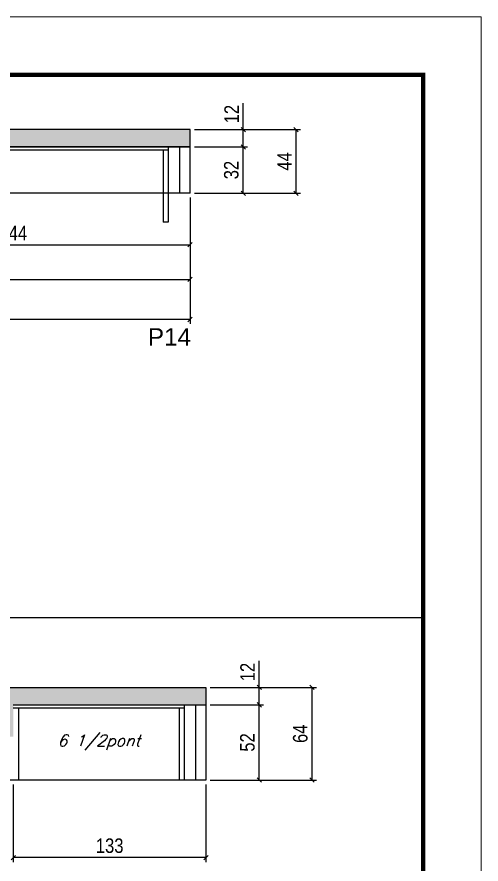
# Model space of a CAD drawing. Extents: x 3309 to 9590, y -2522 to 14608.
# Drawn here: x 7657 to 7978, y 12874 to 13459 of the extents above; entities that cross this region are included whole.
import ezdxf

# ---------------------------------------------------------------- set-up
doc = ezdxf.new("R2010")
doc.units = 0
doc.linetypes.add('DASHED', pattern=[0.75, 0.5, -0.25])
for name, color, linetype in [('5', 5, 'Continuous'), ('COTA', 241, 'Continuous'), ('Painéis', 200, 'Continuous'), ('SARR_2.2x7', 40, 'Continuous'), ('SARR_3.5x7', 81, 'Continuous'), ('texto', 7, 'Continuous')]:
    doc.layers.add(name, color=color, linetype=linetype)
doc.layers.add('Folhas', color=255, linetype='Continuous', lineweight=9)
doc.layers.add('SARRAFO DE PRESSAO', color=251, linetype='DASHED', lineweight=9)
doc.styles.add('COTA TECNICA', font='techl___.ttf', dxfattribs={"height": 10})
doc.styles.add('Romans', font='romans.shx')
doc.styles.get("Standard").update_dxf_attribs({"font": 'arial.ttf'})
doc.dimstyles.new('PAINEL', dxfattribs={"dimtxt": 10, "dimasz": 3, "dimexe": 3, "dimexo": 3, "dimgap": 3, "dimtad": 1, "dimdec": 1, "dimzin": 12, "dimdsep": 46, "dimtxsty": 'COTA TECNICA', "dimblk1": 'OBLIQUE', "dimblk2": 'OBLIQUE', "dimsah": 1, "dimcen": 0.9, "dimclrd": 4, "dimclre": 4, "dimclrt": 240, "dimadec": 1, "dimazin": 3, "dimtfac": 1, "dimtdec": 1, "dimtmove": 0, "dimatfit": 3, "dimfxl": 1, "dimtolj": 1, "dimtzin": 12, "dimarcsym": 0})

# ---------------------------------------------------------------- blocks, each defined once
blk = doc.blocks.new('9999999999')
at = {"layer": 'Folhas'}
blk.add_lwpolyline([(98138.98, 34190.21), (99623.98, 34190.21), (99623.98, 35240.21), (98138.98, 35240.21)], close=True, dxfattribs=at)
at = {"layer": 'Folhas', "color": 30, "const_width": 3}
blk.add_lwpolyline([(98213.98, 34230.21), (99583.98, 34230.21), (99583.98, 35200.21), (98213.98, 35200.21)], close=True, dxfattribs=at)
blk = doc.blocks.new('_Oblique')
at = {"color": 0, "linetype": 'ByBlock', "lineweight": -2}
blk.add_line((-0.5, -0.5), (0.5, 0.5), dxfattribs=at)
blk = doc.blocks.new('*D164')
at = {"layer": 'COTA', "color": 4, "linetype": 'ByBlock', "lineweight": -2, "transparency": 16777216}
for p, q in [((6980.96, 13334.47), (6980.96, 13247.19)), ((7776.96, 13334.47), (7776.96, 13247.19)), ((7776.96, 13250.19), (6980.96, 13250.19))]:
    blk.add_line(p, q, dxfattribs=at)
at = {"layer": 'Defpoints', "color": 0, "linetype": 'ByBlock', "transparency": 16777216}
for p in [(6980.96, 13337.47), (7776.96, 13337.47), (6980.96, 13250.19)]:
    blk.add_point(p, dxfattribs=at)
at = {"layer": 'COTA', "color": 4, "linetype": 'ByBlock', "lineweight": -2, "transparency": 16777216, "xscale": 3, "yscale": 3, "zscale": 3, "rotation": 180}
blk.add_blockref('_Oblique', (6980.96, 13250.19), dxfattribs=at)
at = {"layer": 'COTA', "color": 4, "linetype": 'ByBlock', "lineweight": -2, "transparency": 16777216, "xscale": 3, "yscale": 3, "zscale": 3}
blk.add_blockref('_Oblique', (7776.96, 13250.19), dxfattribs=at)
at = {"layer": 'COTA', "color": 240, "linetype": 'ByBlock', "transparency": 16777216, "insert": (7378.96, 13258.32), "char_height": 10, "attachment_point": 5, "style": 'COTA TECNICA'}
blk.add_mtext('\\A1;796', dxfattribs=at)
blk = doc.blocks.new('*D165')
at = {"layer": 'COTA', "color": 4, "lineweight": -2, "transparency": 16777216}
for p, q in [((7779.96, 13369.47), (7816.72, 13369.47)), ((7813.72, 13337.47), (7813.72, 13369.47)), ((7779.96, 13337.47), (7816.72, 13337.47))]:
    blk.add_line(p, q, dxfattribs=at)
at = {"layer": 'Defpoints', "color": 0, "transparency": 16777216}
for p in [(7776.96, 13369.47), (7813.72, 13369.47), (7776.96, 13337.47)]:
    blk.add_point(p, dxfattribs=at)
at = {"layer": 'COTA', "color": 4, "lineweight": -2, "transparency": 16777216, "xscale": 3, "yscale": 3, "zscale": 3}
for p, rotation in [((7813.72, 13369.47), 90), ((7813.72, 13337.47), 270)]:
    blk.add_blockref('_Oblique', p, dxfattribs=dict(at, rotation=rotation))
at = {"layer": 'COTA', "color": 240, "transparency": 16777216, "insert": (7805.5, 13353.47), "char_height": 10, "attachment_point": 5, "rotation": 90, "style": 'COTA TECNICA'}
blk.add_mtext('\\A1;32', dxfattribs=at)
blk = doc.blocks.new('*D166')
at = {"layer": 'COTA', "color": 4, "lineweight": -2, "transparency": 16777216}
for p, q in [((7813.72, 13381.47), (7813.72, 13399.79)), ((7779.96, 13381.47), (7816.72, 13381.47)), ((7813.72, 13369.47), (7813.72, 13381.47)), ((7779.96, 13369.47), (7816.72, 13369.47))]:
    blk.add_line(p, q, dxfattribs=at)
at = {"layer": 'Defpoints', "color": 0, "transparency": 16777216}
for p in [(7776.96, 13381.47), (7813.72, 13381.47), (7776.96, 13369.47)]:
    blk.add_point(p, dxfattribs=at)
at = {"layer": 'COTA', "color": 4, "lineweight": -2, "transparency": 16777216, "xscale": 3, "yscale": 3, "zscale": 3}
for p, rotation in [((7813.72, 13381.47), 90), ((7813.72, 13369.47), 270)]:
    blk.add_blockref('_Oblique', p, dxfattribs=dict(at, rotation=rotation))
at = {"layer": 'COTA', "color": 240, "transparency": 16777216, "insert": (7805.66, 13392.13), "char_height": 10, "attachment_point": 5, "rotation": 90, "style": 'COTA TECNICA'}
blk.add_mtext('\\A1;12', dxfattribs=at)
blk = doc.blocks.new('*D167')
at = {"layer": 'COTA', "color": 4, "lineweight": -2, "transparency": 16777216}
for p, q in [((7779.96, 13381.47), (7853.21, 13381.47)), ((7850.21, 13337.47), (7850.21, 13381.47)), ((7779.96, 13337.47), (7853.21, 13337.47))]:
    blk.add_line(p, q, dxfattribs=at)
at = {"layer": 'Defpoints', "color": 0, "transparency": 16777216}
for p in [(7776.96, 13381.47), (7850.21, 13381.47), (7776.96, 13337.47)]:
    blk.add_point(p, dxfattribs=at)
at = {"layer": 'COTA', "color": 4, "lineweight": -2, "transparency": 16777216, "xscale": 3, "yscale": 3, "zscale": 3}
for p, rotation in [((7850.21, 13381.47), 90), ((7850.21, 13337.47), 270)]:
    blk.add_blockref('_Oblique', p, dxfattribs=dict(at, rotation=rotation))
at = {"layer": 'COTA', "color": 240, "transparency": 16777216, "insert": (7842.13, 13359.47), "char_height": 10, "attachment_point": 5, "rotation": 90, "style": 'COTA TECNICA'}
blk.add_mtext('\\A1;44', dxfattribs=at)
blk = doc.blocks.new('*D168')
at = {"layer": 'COTA', "color": 4, "lineweight": -2, "transparency": 16777216}
for p, q in [((7776.96, 13334.47), (7776.96, 13274.9)), ((7468.96, 13314.47), (7468.96, 13274.9)), ((7468.96, 13277.9), (7776.96, 13277.9))]:
    blk.add_line(p, q, dxfattribs=at)
at = {"layer": 'Defpoints', "color": 0, "transparency": 16777216}
for p in [(7776.96, 13337.47), (7468.96, 13317.47), (7776.96, 13277.9)]:
    blk.add_point(p, dxfattribs=at)
at = {"layer": 'COTA', "color": 4, "lineweight": -2, "transparency": 16777216, "xscale": 3, "yscale": 3, "zscale": 3, "rotation": 180}
blk.add_blockref('_Oblique', (7468.96, 13277.9), dxfattribs=at)
at = {"layer": 'COTA', "color": 4, "lineweight": -2, "transparency": 16777216, "xscale": 3, "yscale": 3, "zscale": 3}
blk.add_blockref('_Oblique', (7776.96, 13277.9), dxfattribs=at)
at = {"layer": 'COTA', "color": 240, "transparency": 16777216, "insert": (7622.96, 13286.14), "char_height": 10, "attachment_point": 5, "style": 'COTA TECNICA'}
blk.add_mtext('\\A1;308', dxfattribs=at)
blk = doc.blocks.new('*D170')
at = {"layer": 'COTA', "color": 4, "lineweight": -2, "transparency": 16777216}
for p, q in [((7532.96, 13334.47), (7532.96, 13298.88)), ((7776.96, 13334.47), (7776.96, 13298.88)), ((7532.96, 13301.88), (7776.96, 13301.88))]:
    blk.add_line(p, q, dxfattribs=at)
at = {"layer": 'Defpoints', "color": 0, "transparency": 16777216}
for p in [(7532.96, 13337.47), (7776.96, 13337.47), (7776.96, 13301.88)]:
    blk.add_point(p, dxfattribs=at)
at = {"layer": 'COTA', "color": 4, "lineweight": -2, "transparency": 16777216, "xscale": 3, "yscale": 3, "zscale": 3, "rotation": 180}
blk.add_blockref('_Oblique', (7532.96, 13301.88), dxfattribs=at)
at = {"layer": 'COTA', "color": 4, "lineweight": -2, "transparency": 16777216, "xscale": 3, "yscale": 3, "zscale": 3}
blk.add_blockref('_Oblique', (7776.96, 13301.88), dxfattribs=at)
at = {"layer": 'COTA', "color": 240, "transparency": 16777216, "insert": (7654.96, 13309.95), "char_height": 10, "attachment_point": 5, "style": 'COTA TECNICA'}
blk.add_mtext('\\A1;244', dxfattribs=at)
blk = doc.blocks.new('*D197')
at = {"layer": 'COTA', "color": 4, "lineweight": -2, "transparency": 16777216}
for p, q in [((7790.96, 12983.89), (7827.72, 12983.89)), ((7824.72, 12931.89), (7824.72, 12983.89)), ((7790.96, 12931.89), (7827.72, 12931.89))]:
    blk.add_line(p, q, dxfattribs=at)
at = {"layer": 'Defpoints', "color": 0, "transparency": 16777216}
for p in [(7787.96, 12983.89), (7824.72, 12983.89), (7787.96, 12931.89)]:
    blk.add_point(p, dxfattribs=at)
at = {"layer": 'COTA', "color": 4, "lineweight": -2, "transparency": 16777216, "xscale": 3, "yscale": 3, "zscale": 3}
for p, rotation in [((7824.72, 12983.89), 90), ((7824.72, 12931.89), 270)]:
    blk.add_blockref('_Oblique', p, dxfattribs=dict(at, rotation=rotation))
at = {"layer": 'COTA', "color": 240, "transparency": 16777216, "insert": (7816.61, 12957.89), "char_height": 10, "attachment_point": 5, "rotation": 90, "style": 'COTA TECNICA'}
blk.add_mtext('\\A1;52', dxfattribs=at)
blk = doc.blocks.new('*D198')
at = {"layer": 'COTA', "color": 4, "lineweight": -2, "transparency": 16777216}
for p, q in [((7824.72, 12995.89), (7824.72, 13014.21)), ((7790.96, 12995.89), (7827.72, 12995.89)), ((7824.72, 12983.89), (7824.72, 12995.89)), ((7790.96, 12983.89), (7827.72, 12983.89))]:
    blk.add_line(p, q, dxfattribs=at)
at = {"layer": 'Defpoints', "color": 0, "transparency": 16777216}
for p in [(7787.96, 12995.89), (7824.72, 12995.89), (7787.96, 12983.89)]:
    blk.add_point(p, dxfattribs=at)
at = {"layer": 'COTA', "color": 4, "lineweight": -2, "transparency": 16777216, "xscale": 3, "yscale": 3, "zscale": 3}
for p, rotation in [((7824.72, 12995.89), 90), ((7824.72, 12983.89), 270)]:
    blk.add_blockref('_Oblique', p, dxfattribs=dict(at, rotation=rotation))
at = {"layer": 'COTA', "color": 240, "transparency": 16777216, "insert": (7816.66, 13006.55), "char_height": 10, "attachment_point": 5, "rotation": 90, "style": 'COTA TECNICA'}
blk.add_mtext('\\A1;12', dxfattribs=at)
blk = doc.blocks.new('*D199')
at = {"layer": 'COTA', "color": 4, "lineweight": -2, "transparency": 16777216}
for p, q in [((7790.96, 12995.89), (7864.21, 12995.89)), ((7861.21, 12931.89), (7861.21, 12995.89)), ((7790.96, 12931.89), (7864.21, 12931.89))]:
    blk.add_line(p, q, dxfattribs=at)
at = {"layer": 'Defpoints', "color": 0, "transparency": 16777216}
for p in [(7787.96, 12995.89), (7861.21, 12995.89), (7787.96, 12931.89)]:
    blk.add_point(p, dxfattribs=at)
at = {"layer": 'COTA', "color": 4, "lineweight": -2, "transparency": 16777216, "xscale": 3, "yscale": 3, "zscale": 3}
for p, rotation in [((7861.21, 12995.89), 90), ((7861.21, 12931.89), 270)]:
    blk.add_blockref('_Oblique', p, dxfattribs=dict(at, rotation=rotation))
at = {"layer": 'COTA', "color": 240, "transparency": 16777216, "insert": (7853.1, 12963.89), "char_height": 10, "attachment_point": 5, "rotation": 90, "style": 'COTA TECNICA'}
blk.add_mtext('\\A1;64', dxfattribs=at)
blk = doc.blocks.new('*D200')
at = {"layer": 'COTA', "color": 4, "lineweight": -2, "transparency": 16777216}
for p, q in [((7654.96, 12928.89), (7654.96, 12875.27)), ((7787.96, 12928.89), (7787.96, 12875.27)), ((7787.96, 12878.27), (7654.96, 12878.27))]:
    blk.add_line(p, q, dxfattribs=at)
at = {"layer": 'Defpoints', "color": 0, "transparency": 16777216}
for p in [(7654.96, 12931.89), (7787.96, 12931.89), (7654.96, 12878.27)]:
    blk.add_point(p, dxfattribs=at)
at = {"layer": 'COTA', "color": 4, "lineweight": -2, "transparency": 16777216, "xscale": 3, "yscale": 3, "zscale": 3, "rotation": 180}
blk.add_blockref('_Oblique', (7654.96, 12878.27), dxfattribs=at)
at = {"layer": 'COTA', "color": 4, "lineweight": -2, "transparency": 16777216, "xscale": 3, "yscale": 3, "zscale": 3}
blk.add_blockref('_Oblique', (7787.96, 12878.27), dxfattribs=at)
at = {"layer": 'COTA', "color": 240, "transparency": 16777216, "insert": (7721.46, 12886.49), "char_height": 10, "attachment_point": 5, "style": 'COTA TECNICA'}
blk.add_mtext('\\A1;133', dxfattribs=at)

msp = doc.modelspace()

# ---------------------------------------------------------------- hatches: boundary and pattern name
at = {"layer": 'COTA'}
h = msp.add_hatch(dxfattribs=at)
h.set_pattern_fill('AR-CONC', color=256, scale=0.03)
h.set_pattern_definition([(50, (1594.2413, 369.8776), (5.46554, -0.4781726), [0.5715, -6.2865]), (355, (1594.2413, 369.8776), (-1.0573026, 5.7317054), [0.4572, -5.0292175]), (100.451445, (1594.697, 369.838), (4.4082374, 5.2535326), [0.4857003, -5.3427073]), (46.1842, (1594.241, 371.4016), (8.1323712, -1.2612698), [0.85725, -9.42975]), (96.63556, (1594.919, 371.2965), (7.122124, 7.4227837), [0.7285507, -8.0140682]), (351.18415, (1594.241, 371.402), (7.122124, 7.4227837), [0.685799, -7.543792]), (21, (1595.0033, 371.0206), (4.5484317, -3.067956), [0.5715, -6.2865]), (326, (1595.0033, 371.0206), (1.8540609, 5.525639), [0.4572, -5.0292]), (71.451445, (1595.3824, 370.765), (6.4024926, 2.457683), [0.4857003, -5.3426981]), (37.5, (1594.2413, 369.8776), (0.0926581, 2.53665117), [0, -4.96824, 0, -5.1054, 0, -5.04825]), (7.5, (1594.2413, 369.8776), (2.0045899, 3.00541724), [0, -2.91084, 0, -4.85394, 0, -1.92405]), (327.5, (1592.542, 369.8776), (4.06771786, -0.17186232), [0, -1.905, 0, -5.9436, 0, -7.8867]), (317.5, (1591.78, 369.8776), (4.4438754, 0.7627947), [0, -2.4765, 0, -3.94716, 0, -5.6007])])
h.paths.add_polyline_path([(6980.96, 13381.47), (6980.96, 13369.47), (7776.96, 13369.47), (7776.96, 13381.47)])
h = msp.add_hatch(dxfattribs=at)
h.set_pattern_fill('AR-CONC', color=256, scale=0.03)
h.paths.add_polyline_path([(7627.96, 12961.89), (7654.96, 12961.89), (7654.96, 12983.89), (7787.96, 12983.89), (7787.96, 12995.89), (7180.96, 12995.89), (7180.96, 12931.89), (7210.96, 12931.89), (7210.96, 12983.89), (7443.96, 12983.89), (7443.96, 12961.89), (7470.96, 12961.89), (7470.96, 12983.89), (7627.96, 12983.89)])

# ---------------------------------------------------------------- linework, layer by layer
for p, q in [((7761.96, 13317.47), (7758.46, 13317.47)), ((6567.87, 13044.26), (7937.87, 13044.26)), ((7180.96, 12995.89), (7787.96, 12995.89)), ((7787.96, 12995.89), (7787.96, 12983.89))]:
    msp.add_line(p, q, dxfattribs=at)
msp.add_lwpolyline([(6980.96, 13369.47), (7776.96, 13369.47), (7776.96, 13381.47), (6980.96, 13381.47)], close=True, dxfattribs=at)
at = {"layer": 'Painéis', "linetype": 'ByBlock'}
for p, q in [((7776.96, 13369.47), (6980.96, 13369.47)), ((7776.96, 13337.47), (7776.96, 13369.47)), ((7776.96, 13337.47), (6980.96, 13337.47)), ((7654.96, 12983.89), (7787.96, 12983.89)), ((7787.96, 12983.89), (7787.96, 12931.89)), ((7787.96, 12931.89), (7210.96, 12931.89))]:
    msp.add_line(p, q, dxfattribs=at)
at = {"layer": 'SARR_2.2x7', "linetype": 'Continuous'}
for p, q in [((7761.96, 13367.27), (7468.96, 13367.27)), ((7769.96, 13337.47), (7769.96, 13369.47)), ((7772.96, 12981.69), (7654.96, 12981.69)), ((7780.96, 12931.89), (7780.96, 12983.89))]:
    msp.add_line(p, q, dxfattribs=at)
at = {"layer": 'SARR_3.5x7'}
for p, q in [((7758.46, 13367.27), (7758.46, 13317.47)), ((7761.96, 13369.47), (7761.96, 13317.47)), ((7658.46, 12981.69), (7658.46, 12931.89)), ((7769.46, 12981.69), (7769.46, 12931.89)), ((7772.96, 12983.89), (7772.96, 12931.89))]:
    msp.add_line(p, q, dxfattribs=at)

# ---------------------------------------------------------------- block references
at = {"layer": 'SARRAFO DE PRESSAO', "color": 6, "linetype": 'ByBlock'}
msp.add_blockref('9999999999', (-91646.11, -21780.92), dxfattribs=at)

# ---------------------------------------------------------------- texts
at = {"layer": '5', "linetype": 'Continuous'}
msp.add_text('P14', height=12, rotation=0.00004, dxfattribs=at).set_placement((7747.85, 13232.18))
at = {"layer": 'texto', "color": 2, "insert": (7713.96, 12957.89), "char_height": 8, "attachment_point": 5, "style": 'Romans'}
msp.add_mtext('{\\Q19;\\C256;6 1/2pont}', dxfattribs=at)

# ---------------------------------------------------------------- dimensions: what is measured, and where the dimension line sits
at = {"layer": 'COTA'}
for base, p1, p2, picture, middle in [((7813.72, 13381.47), (7776.96, 13369.47), (7776.96, 13381.47), '*D166', (7805.66, 13392.13)), ((7850.21, 13381.47), (7776.96, 13337.47), (7776.96, 13381.47), '*D167', (7842.13, 13359.47)), ((7813.72, 13369.47), (7776.96, 13337.47), (7776.96, 13369.47), '*D165', (7805.5, 13353.47)), ((7824.72, 12995.89), (7787.96, 12983.89), (7787.96, 12995.89), '*D198', (7816.66, 13006.55)), ((7861.21, 12995.89), (7787.96, 12931.89), (7787.96, 12995.89), '*D199', (7853.1, 12963.89)), ((7824.72, 12983.89), (7787.96, 12931.89), (7787.96, 12983.89), '*D197', (7816.61, 12957.89))]:
    dim = msp.add_linear_dim(base=base, p1=p1, p2=p2, angle=90, dimstyle='PAINEL', dxfattribs=at)
    dim.commit()
    dim.dimension.update_dxf_attribs({"geometry": picture, "text_midpoint": middle})
at = {"layer": 'COTA', "linetype": 'ByBlock'}
dim = msp.add_linear_dim(base=(6980.96, 13250.19), p1=(7776.96, 13337.47), p2=(6980.96, 13337.47), angle=180, dimstyle='PAINEL', dxfattribs=at)
dim.commit()
dim.dimension.update_dxf_attribs({"geometry": '*D164', "text_midpoint": (7378.96, 13258.32)})
at = {"layer": 'COTA'}
for base, p1, p2, picture, middle in [((7776.96, 13277.9), (7468.96, 13317.47), (7776.96, 13337.47), '*D168', (7622.96, 13286.14)), ((7654.96, 12878.27), (7787.96, 12931.89), (7654.96, 12931.89), '*D200', (7721.46, 12886.49))]:
    dim = msp.add_linear_dim(base=base, p1=p1, p2=p2, dimstyle='PAINEL', dxfattribs=at)
    dim.commit()
    dim.dimension.update_dxf_attribs({"geometry": picture, "text_midpoint": middle})
dim = msp.add_linear_dim(base=(7776.96, 13301.88), p1=(7532.96, 13337.47), p2=(7776.96, 13337.47), dimstyle='PAINEL', override={"dimtmove": 1}, dxfattribs=at)
dim.commit()
dim.dimension.update_dxf_attribs({"geometry": '*D170', "text_midpoint": (7654.96, 13309.95)})

doc.saveas('drawing.dxf')
